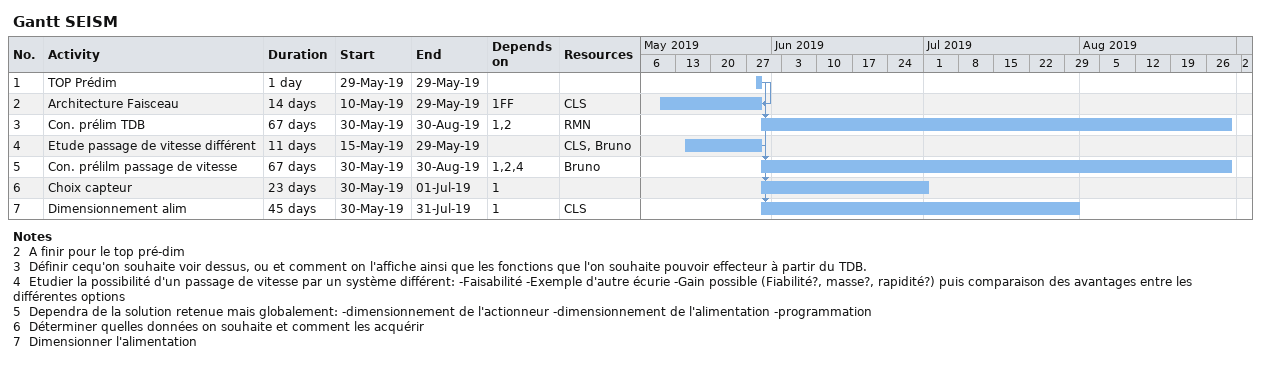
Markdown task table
Gantt SEISM

| ID | Task | Duration | Start | Finish | Predecessors | Resources |
|---|---|---|---|---|---|---|
| 1 | TOP Prédim | 1d | 2019-05-29 | 2019-05-29 |  |  |
| 2 | Architecture Faisceau | 14d | 2019-05-10 | 2019-05-29 | 1FF | CLS |
| 3 | Con. prélim TDB | 67d | 2019-05-30 | 2019-08-30 | 1, 2 | RMN |
| 4 | Etude passage de vitesse différent | 11d | 2019-05-15 | 2019-05-29 |  | CLS, Bruno |
| 5 | Con. prélilm passage de vitesse | 67d | 2019-05-30 | 2019-08-30 | 1, 2, 4 | Bruno |
| 6 | Choix capteur | 23d | 2019-05-30 | 2019-07-01 | 1 |  |
| 7 | Dimensionnement alim | 45d | 2019-05-30 | 2019-07-31 | 1 | CLS |

Notes
- 2: A finir pour le top pré-dim
- 3: Définir cequ'on souhaite voir dessus, ou et comment on l'affiche ainsi que les fonctions que l'on souhaite pouvoir effecteur à partir du TDB.
- 4: Etudier la possibilité d'un passage de vitesse par un système différent: -Faisabilité -Exemple d'autre écurie -Gain possible (Fiabilité?, masse?, rapidité?) puis comparaison des avantages entre les différentes options
- 5: Dependra de la solution retenue mais globalement: -dimensionnement de l'actionneur -dimensionnement de l'alimentation -programmation
- 6: Déterminer quelles données on souhaite et comment les acquérir
- 7: Dimensionner l'alimentation
